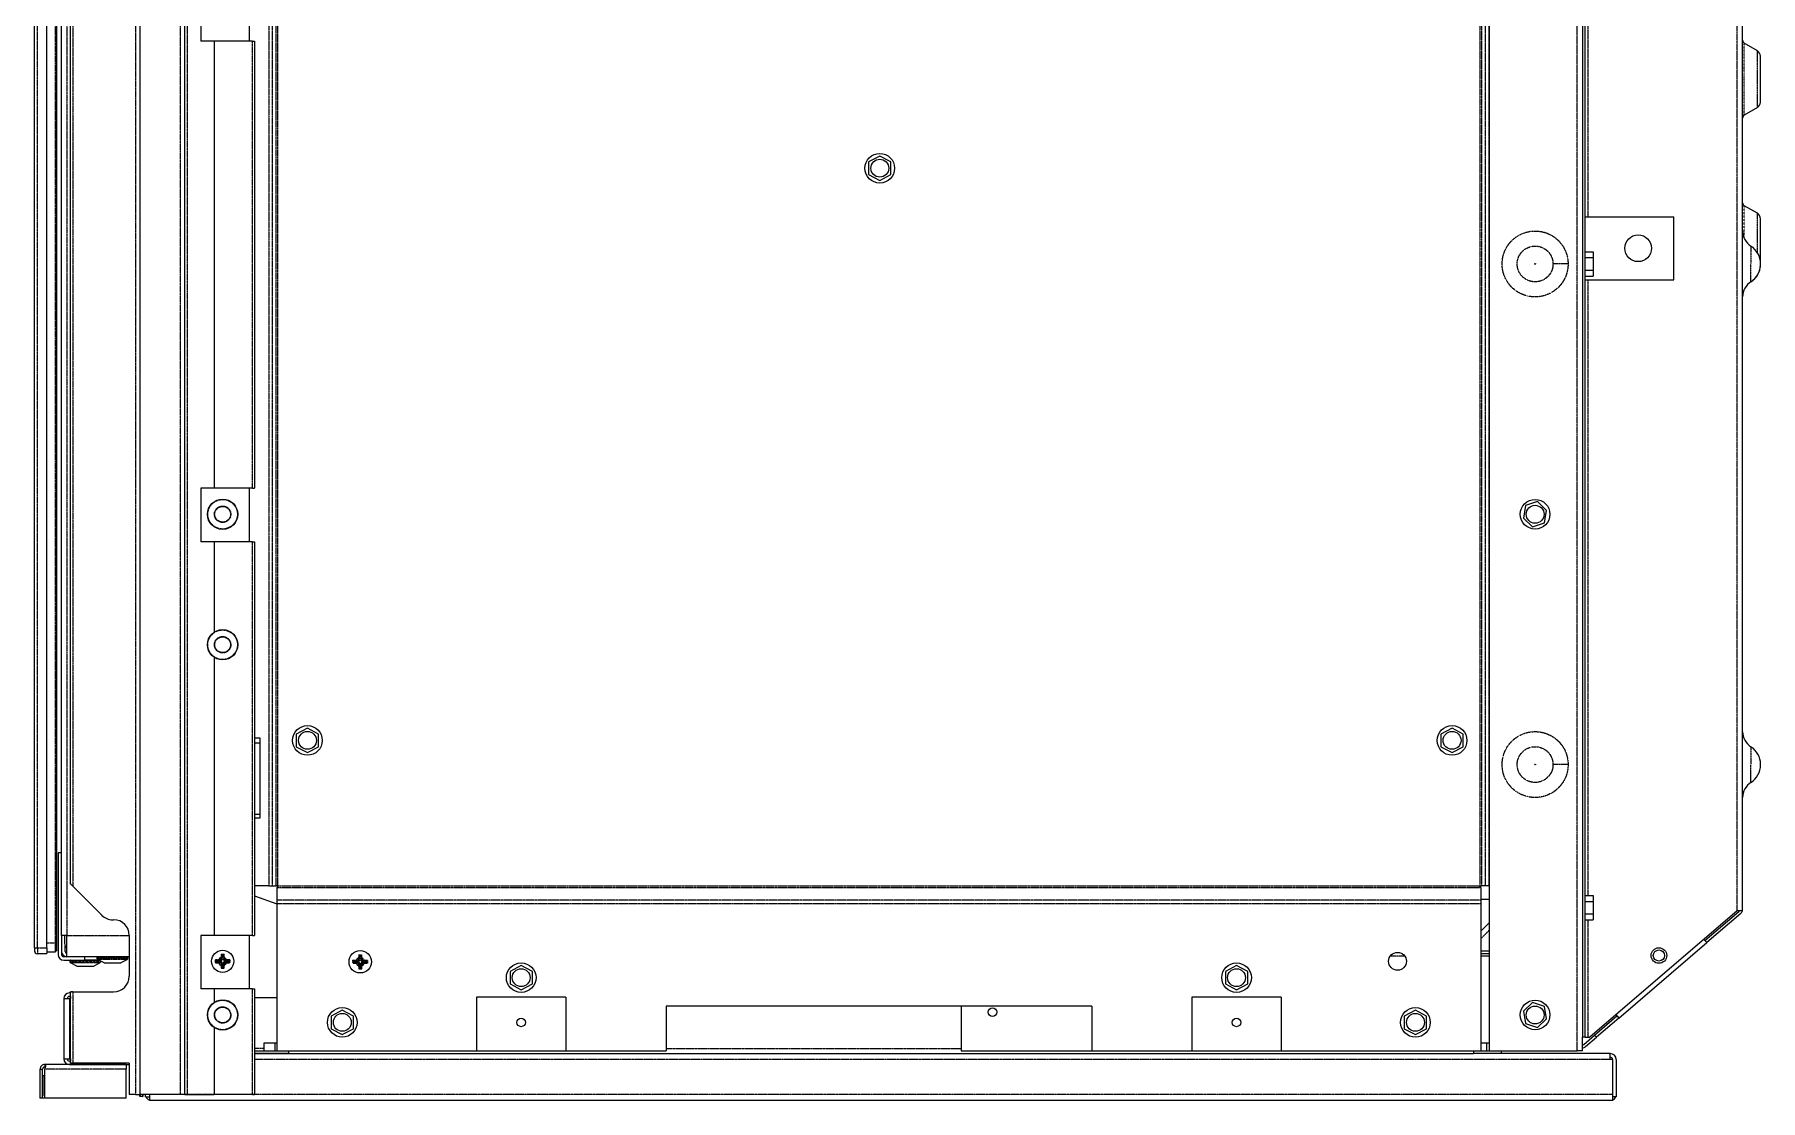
# Model space of a CAD drawing. Header units: millimetres. Extents: x 60499 to 556746, y 248297 to 497145.
# Drawn here: x 102924 to 123186, y 327653 to 340169 of the extents above; entities that cross this region are included whole.
import ezdxf

# ---------------------------------------------------------------- set-up
doc = ezdxf.new("R2010")
doc.units = ezdxf.units.MM
doc.linetypes.add('PHANTOM', pattern=[20, 10, -2, 2, -2, 2, -2])

msp = doc.modelspace()

# ---------------------------------------------------------------- linework, layer by layer
at = {"color": 7, "linetype": 'PHANTOM', "lineweight": 13, "ltscale": 0.03937}
for p, q in [((104109, 370777), (104109, 327725)), ((104161, 370777), (104161, 327725)), ((104639, 327725), (104639, 369401)), ((104715, 369401), (104715, 327725)), ((122913, 329881), (122913, 347664)), ((102957, 329444), (102957, 347261)), ((103167, 347151), (103167, 329503)), ((103372, 347177), (103372, 330169)), ((121032, 328237), (121032, 346683)), ((105673, 346585), (105673, 330173)), ((105715, 346585), (105715, 330173)), ((105762, 330173), (105762, 346585)), ((105780, 330173), (105780, 346585)), ((119892, 346585), (119892, 330173)), ((119910, 346585), (119910, 330173)), ((119957, 330173), (119957, 346585)), ((119999, 330173), (119999, 346585)), ((103302, 346307), (103302, 329591)), ((121158, 344891), (121158, 338028)), ((105481, 334841), (105481, 340090)), ((121158, 337289), (121158, 330060)), ((105481, 329592), (105481, 334211)), ((105780, 330173), (119892, 330173)), ((105780, 330155), (119892, 330155)), ((119903, 330003), (105769, 330003)), ((119903, 329961), (105769, 329961)), ((121158, 329774), (121158, 328397)), ((103302, 329591), (104035, 329591)), ((103372, 328928), (103372, 328092)), ((105481, 327725), (105481, 328962)), ((103333, 328849), (103333, 328142)), ((110338, 328263), (113802, 328263)), ((121423, 328134), (105505, 328134)), ((104001, 328020), (103044, 328020)), ((121449, 327723), (104272, 327723))]:
    msp.add_line(p, q, dxfattribs=at)
at = {"color": 7, "lineweight": 13, "ltscale": 0.03937}
for p, q in [((104159, 370777), (104159, 327725)), ((104689, 327725), (104689, 369401)), ((121095, 347664), (121095, 328397)), ((121128, 328397), (121128, 347664)), ((122976, 329881), (122976, 347664)), ((102924, 329444), (102924, 347261)), ((103067, 329444), (103067, 347261)), ((103180, 347151), (103180, 329503)), ((103348, 330193), (103348, 347177)), ((120001, 346683), (120001, 328237)), ((103241, 329591), (103241, 346307)), ((105033, 340090), (105033, 334841)), ((105505, 340090), (105505, 334841)), ((121128, 338028), (122170, 338028)), ((122170, 337289), (122170, 338028)), ((121128, 337289), (122170, 337289)), ((105033, 334211), (105033, 333153)), ((105505, 334211), (105505, 329592)), ((105033, 332856), (105033, 329592)), ((105570, 331912), (105570, 330967)), ((103201, 330561), (103201, 329367)), ((105769, 329961), (105769, 328237)), ((119903, 329961), (119903, 328237)), ((122913, 329881), (121181, 328397)), ((121523, 328621), (122555, 329506)), ((104035, 329341), (103302, 329341)), ((103348, 328092), (103348, 328928)), ((105505, 328962), (105505, 327725)), ((109162, 328867), (108112, 328867)), ((117560, 328867), (116510, 328867)), ((103267, 328849), (103267, 328142)), ((115335, 328762), (110338, 328762)), ((105033, 328509), (105033, 327725)), ((104001, 328075), (103044, 328075)), ((103369, 328075), (104035, 328075)), ((104035, 328092), (103372, 328092)), ((105769, 328237), (108112, 328237)), ((105909, 328204), (119816, 328204)), ((108112, 328237), (109162, 328237)), ((109162, 328237), (110338, 328237)), ((113802, 328237), (115335, 328237)), ((115335, 328237), (116510, 328237)), ((116510, 328237), (117560, 328237)), ((117560, 328237), (119903, 328237)), ((121423, 328204), (119816, 328204)), ((120001, 328237), (121032, 328237)), ((104001, 327682), (103044, 327682)), ((121449, 327653), (104272, 327653))]:
    msp.add_line(p, q, dxfattribs=at)
at = {"color": 7, "lineweight": 13, "ltscale": 0.01875}
for p, q in [((104875, 340720), (104875, 340090)), ((105447, 340090), (105447, 340720)), ((104875, 334841), (104875, 334211)), ((105447, 334211), (105447, 334841)), ((104875, 329592), (104875, 328962)), ((105447, 328962), (105447, 329592)), ((108112, 328867), (108112, 328237)), ((109162, 328867), (109162, 328237)), ((116510, 328867), (116510, 328237)), ((117560, 328867), (117560, 328237))]:
    msp.add_line(p, q, dxfattribs=at)
at = {"color": 7, "lineweight": 13, "ltscale": 0.0047}
for p, q in [((105033, 340090), (104875, 340090)), ((105033, 334841), (104875, 334841)), ((105033, 334211), (104875, 334211)), ((105033, 329592), (104875, 329592)), ((105033, 328962), (104875, 328962))]:
    msp.add_line(p, q, dxfattribs=at)
at = {"color": 7, "lineweight": 13, "ltscale": 0.013338}
for p, q in [((105481, 340090), (105033, 340090)), ((105481, 334841), (105033, 334841)), ((105481, 334211), (105033, 334211)), ((105481, 329592), (105033, 329592)), ((105481, 328962), (105033, 328962)), ((105481, 327725), (105033, 327725))]:
    msp.add_line(p, q, dxfattribs=at)
at = {"color": 7, "lineweight": 13, "ltscale": 0.000712477}
for p, q in [((105481, 340090), (105505, 340090)), ((105481, 334841), (105505, 334841)), ((105481, 334211), (105505, 334211)), ((105481, 329592), (105505, 329592)), ((103372, 328928), (103348, 328928)), ((105481, 328962), (105505, 328962)), ((103372, 328092), (103348, 328092)), ((105481, 327725), (105505, 327725))]:
    msp.add_line(p, q, dxfattribs=at)
at = {"color": 7, "lineweight": 13, "ltscale": 1.24954e-05}
for p, q in [((105482, 340090), (105481, 340090)), ((105481, 334211), (105482, 334211)), ((105482, 328962), (105481, 328962))]:
    msp.add_line(p, q, dxfattribs=at)
at = {"color": 7, "linetype": 'PHANTOM', "lineweight": 13, "ltscale": 0.012563}
for p, q in [((122996, 339645), (122996, 340067)), ((122996, 339223), (122996, 339645))]:
    msp.add_line(p, q, dxfattribs=at)
at = {"color": 7, "lineweight": 13, "ltscale": 0.00526}
for p, q in [((123149, 339979), (122996, 340067)), ((123149, 339311), (122996, 339223)), ((123149, 338070), (122996, 338158))]:
    msp.add_line(p, q, dxfattribs=at)
at = {"color": 7, "linetype": 'PHANTOM', "lineweight": 13, "ltscale": 0.009933}
for p, q in [((123149, 339645), (123149, 339979)), ((123149, 339311), (123149, 339645)), ((123149, 337736), (123149, 338070))]:
    msp.add_line(p, q, dxfattribs=at)
at = {"color": 7, "lineweight": 13, "ltscale": 0.008036}
for p, q in [((123186, 339645), (123186, 339915)), ((123186, 339375), (123186, 339645)), ((123186, 337736), (123186, 338006))]:
    msp.add_line(p, q, dxfattribs=at)
at = {"color": 7, "lineweight": 13, "ltscale": 0.004405}
for p, q in [((112847, 338742), (112716, 338673)), ((112716, 338673), (112716, 338525)), ((112978, 338673), (112847, 338742)), ((112978, 338525), (112978, 338673)), ((112716, 338525), (112847, 338456)), ((112847, 338456), (112978, 338525)), ((121222, 337549), (121222, 337401)), ((120428, 334637), (120404, 334491)), ((120568, 334684), (120428, 334637)), ((120675, 334581), (120568, 334684)), ((120652, 334435), (120675, 334581)), ((120404, 334491), (120511, 334388)), ((120511, 334388), (120652, 334435)), ((106128, 332023), (105997, 331954)), ((105997, 331954), (105997, 331807)), ((106259, 331954), (106128, 332023)), ((106259, 331807), (106259, 331954)), ((119565, 332023), (119434, 331954)), ((119434, 331954), (119434, 331807)), ((119696, 331954), (119565, 332023)), ((119696, 331807), (119696, 331954)), ((105997, 331807), (106128, 331738)), ((106128, 331738), (106259, 331807)), ((119434, 331807), (119565, 331738)), ((119565, 331738), (119696, 331807)), ((121222, 329991), (121222, 329843)), ((108637, 329238), (108506, 329169)), ((108506, 329169), (108506, 329021)), ((108768, 329169), (108637, 329238)), ((108768, 329021), (108768, 329169)), ((117035, 329238), (116904, 329169)), ((116904, 329169), (116904, 329021)), ((117166, 329169), (117035, 329238)), ((117166, 329021), (117166, 329169)), ((108506, 329021), (108637, 328952)), ((108637, 328952), (108768, 329021)), ((116904, 329021), (117035, 328952)), ((117035, 328952), (117166, 329021)), ((106537, 328713), (106406, 328644)), ((106668, 328644), (106537, 328713)), ((119135, 328713), (119004, 328644)), ((119266, 328644), (119135, 328713)), ((120511, 328805), (120404, 328703)), ((120404, 328703), (120428, 328557)), ((120652, 328758), (120511, 328805)), ((120675, 328612), (120652, 328758)), ((106406, 328644), (106406, 328496)), ((106406, 328496), (106537, 328427)), ((106537, 328427), (106668, 328496)), ((106668, 328496), (106668, 328644)), ((119004, 328644), (119004, 328496)), ((119004, 328496), (119135, 328427)), ((119135, 328427), (119266, 328496)), ((119266, 328496), (119266, 328644)), ((120428, 328557), (120568, 328510)), ((120568, 328510), (120675, 328612))]:
    msp.add_line(p, q, dxfattribs=at)
at = {"color": 7, "linetype": 'PHANTOM', "lineweight": 13, "ltscale": 0.011487}
msp.add_line((122996, 337772), (122996, 338158), dxfattribs=at)
at = {"color": 7, "lineweight": 13, "ltscale": 0.002785}
for p, q in [((121128, 337618), (121222, 337618)), ((121128, 337549), (121222, 337549)), ((121128, 337401), (121222, 337401)), ((121128, 337333), (121222, 337333)), ((121128, 330060), (121222, 330060)), ((121128, 329991), (121222, 329991)), ((121128, 329843), (121222, 329843)), ((121128, 329774), (121222, 329774))]:
    msp.add_line(p, q, dxfattribs=at)
at = {"color": 7, "lineweight": 13, "ltscale": 0.002048}
for p, q in [((121222, 337618), (121222, 337549)), ((121222, 337401), (121222, 337333)), ((121222, 330060), (121222, 329991)), ((121222, 329843), (121222, 329774))]:
    msp.add_line(p, q, dxfattribs=at)
at = {"color": 7, "linetype": 'PHANTOM', "lineweight": 13, "ltscale": 0.006242}
for p, q in [((123073, 337685), (123073, 337475)), ((123073, 337266), (123073, 337475)), ((123073, 331806), (123073, 331597)), ((123073, 331387), (123073, 331597))]:
    msp.add_line(p, q, dxfattribs=at)
at = {"color": 7, "linetype": 'PHANTOM', "lineweight": 13, "ltscale": 0.003807}
msp.add_line((123149, 337608), (123149, 337736), dxfattribs=at)
at = {"color": 7, "lineweight": 13, "ltscale": 0.007635}
msp.add_line((123186, 337480), (123186, 337736), dxfattribs=at)
at = {"color": 7, "linetype": 'PHANTOM', "lineweight": 13, "ltscale": 0.005272}
for p, q in [((120927, 337475), (120750, 337475)), ((120927, 331597), (120750, 331597))]:
    msp.add_line(p, q, dxfattribs=at)
at = {"color": 7, "lineweight": 13, "ltscale": 4.93509e-05}
msp.add_line((123186, 337482), (123186, 337480), dxfattribs=at)
at = {"color": 7, "lineweight": 13, "ltscale": 0.000133274}
for p, q in [((123186, 337475), (123186, 337480)), ((123186, 331597), (123186, 331601))]:
    msp.add_line(p, q, dxfattribs=at)
at = {"color": 7, "lineweight": 13, "ltscale": 0.000133244}
for p, q in [((123186, 337471), (123186, 337475)), ((123186, 331592), (123186, 331597))]:
    msp.add_line(p, q, dxfattribs=at)
at = {"color": 7, "lineweight": 13, "ltscale": 0.000134626}
msp.add_line((123186, 337466), (123186, 337471), dxfattribs=at)
at = {"color": 7, "lineweight": 13, "ltscale": 1.72112e-05}
msp.add_line((123186, 337470), (123186, 337471), dxfattribs=at)
at = {"color": 7, "lineweight": 13, "ltscale": 0.001916}
for p, q in [((105505, 331912), (105570, 331912)), ((105505, 331851), (105570, 331851)), ((105570, 331011), (105505, 331011)), ((105570, 330967), (105505, 330967))]:
    msp.add_line(p, q, dxfattribs=at)
at = {"color": 7, "lineweight": 13, "ltscale": 0.001195}
msp.add_line((103241, 330561), (103201, 330561), dxfattribs=at)
at = {"color": 7, "lineweight": 13, "ltscale": 0.014352}
msp.add_line((103372, 330169), (103713, 329828), dxfattribs=at)
at = {"color": 7, "lineweight": 13, "ltscale": 0.004996}
msp.add_line((105673, 330173), (105505, 330173), dxfattribs=at)
at = {"color": 7, "lineweight": 13, "ltscale": 0.001248}
for p, q in [((105673, 330173), (105715, 330173)), ((119999, 330173), (119957, 330173)), ((105769, 330003), (105769, 329961)), ((119903, 330003), (119903, 329961))]:
    msp.add_line(p, q, dxfattribs=at)
at = {"color": 7, "lineweight": 13, "ltscale": 0.001395}
for p, q in [((105715, 330173), (105762, 330173)), ((119957, 330173), (119910, 330173))]:
    msp.add_line(p, q, dxfattribs=at)
at = {"color": 7, "lineweight": 13, "ltscale": 0.000548115}
msp.add_line((105780, 330173), (105762, 330173), dxfattribs=at)
at = {"color": 7, "lineweight": 13, "ltscale": 0.004516}
for p, q in [((105769, 330155), (105769, 330003)), ((119903, 330155), (119903, 330003))]:
    msp.add_line(p, q, dxfattribs=at)
at = {"color": 7, "lineweight": 13, "ltscale": 0.000321035}
for p, q in [((105780, 330155), (105769, 330155)), ((105769, 330155), (105780, 330155)), ((119903, 330155), (119892, 330155))]:
    msp.add_line(p, q, dxfattribs=at)
at = {"color": 7, "lineweight": 13, "ltscale": 0.000547995}
for p, q in [((105780, 330155), (105780, 330173)), ((119892, 330155), (119892, 330173)), ((119892, 330173), (119910, 330173))]:
    msp.add_line(p, q, dxfattribs=at)
at = {"color": 7, "lineweight": 13, "ltscale": 6.7403e-05}
msp.add_line((119999, 330173), (120001, 330173), dxfattribs=at)
at = {"color": 7, "lineweight": 13, "ltscale": 0.008367}
msp.add_line((105505, 330056), (105769, 329961), dxfattribs=at)
at = {"color": 7, "lineweight": 13, "ltscale": 0.002937}
for p, q in [((120001, 330011), (119903, 330011)), ((119903, 329410), (120001, 329410)), ((119903, 329380), (120001, 329380)), ((120001, 329349), (119903, 329349))]:
    msp.add_line(p, q, dxfattribs=at)
at = {"color": 7, "lineweight": 13, "ltscale": 0.015625}
for p, q in [((122534, 329531), (122932, 329872)), ((122954, 329847), (122555, 329506)), ((110338, 328762), (110338, 328237)), ((113802, 328762), (113802, 328237)), ((115335, 328762), (115335, 328237))]:
    msp.add_line(p, q, dxfattribs=at)
at = {"color": 7, "lineweight": 13, "ltscale": 0.001865}
msp.add_line((122976, 329881), (122913, 329881), dxfattribs=at)
at = {"color": 7, "lineweight": 13, "ltscale": 0.000278503}
msp.add_line((103842, 329774), (103852, 329774), dxfattribs=at)
at = {"color": 7, "lineweight": 13, "ltscale": 0.004154}
msp.add_line((119903, 329639), (120001, 329738), dxfattribs=at)
at = {"color": 7, "linetype": 'PHANTOM', "lineweight": 13, "ltscale": 0.003}
msp.add_line((103067, 329503), (103167, 329503), dxfattribs=at)
at = {"color": 7, "linetype": 'PHANTOM', "lineweight": 13, "ltscale": 0.003125}
msp.add_line((103167, 329503), (103167, 329398), dxfattribs=at)
at = {"color": 7, "linetype": 'PHANTOM', "lineweight": 13, "ltscale": 0.000375102}
for p, q in [((103167, 329503), (103180, 329503)), ((105132, 329326), (105120, 329326)), ((105132, 329249), (105120, 329249))]:
    msp.add_line(p, q, dxfattribs=at)
at = {"color": 7, "lineweight": 13, "ltscale": 0.00275}
msp.add_line((103180, 329503), (103180, 329410), dxfattribs=at)
at = {"color": 7, "lineweight": 13, "ltscale": 0.0018}
msp.add_line((103302, 329591), (103241, 329591), dxfattribs=at)
at = {"color": 7, "lineweight": 13, "ltscale": 0.00565}
msp.add_line((103241, 329591), (103241, 329402), dxfattribs=at)
at = {"color": 7, "lineweight": 13, "ltscale": 0.00667}
msp.add_line((103241, 329591), (103241, 329367), dxfattribs=at)
at = {"color": 7, "lineweight": 13, "ltscale": 0.002873}
msp.add_line((103277, 329591), (103277, 329495), dxfattribs=at)
at = {"color": 7, "lineweight": 13, "ltscale": 0.002039}
msp.add_line((103282, 329402), (103282, 329470), dxfattribs=at)
at = {"color": 7, "lineweight": 13, "ltscale": 0.00745}
msp.add_line((103302, 329341), (103302, 329591), dxfattribs=at)
at = {"color": 7, "lineweight": 13, "ltscale": 0.014252}
msp.add_line((104035, 329591), (104035, 329112), dxfattribs=at)
at = {"color": 7, "linetype": 'PHANTOM', "lineweight": 13, "ltscale": 0.004154}
msp.add_line((120001, 329653), (119903, 329554), dxfattribs=at)
at = {"color": 7, "lineweight": 13, "ltscale": 0.001559}
for p, q in [((122521, 329545), (122555, 329506)), ((121489, 328661), (121523, 328621))]:
    msp.add_line(p, q, dxfattribs=at)
at = {"color": 7, "lineweight": 13, "ltscale": 0.000989976}
for p, q in [((122555, 329506), (122534, 329531)), ((121260, 328395), (121238, 328420))]:
    msp.add_line(p, q, dxfattribs=at)
at = {"color": 7, "lineweight": 13, "ltscale": 0.000999991}
msp.add_line((102924, 329444), (102924, 329410), dxfattribs=at)
at = {"color": 7, "linetype": 'PHANTOM', "lineweight": 13, "ltscale": 0.001}
msp.add_line((102924, 329444), (102957, 329444), dxfattribs=at)
at = {"color": 7, "linetype": 'PHANTOM', "lineweight": 13, "ltscale": 0.002}
msp.add_line((102957, 329444), (102957, 329377), dxfattribs=at)
at = {"color": 7, "linetype": 'PHANTOM', "lineweight": 13, "ltscale": 0.00325}
msp.add_line((102957, 329444), (103067, 329444), dxfattribs=at)
at = {"color": 7, "lineweight": 13, "ltscale": 0.00325}
msp.add_line((102957, 329377), (103067, 329377), dxfattribs=at)
at = {"color": 7, "lineweight": 13, "ltscale": 0.002}
msp.add_line((103067, 329444), (103067, 329377), dxfattribs=at)
at = {"color": 7, "lineweight": 13, "ltscale": 0.003}
for p, q in [((103067, 329398), (103167, 329398)), ((119973, 328230), (119973, 328331))]:
    msp.add_line(p, q, dxfattribs=at)
at = {"color": 7, "lineweight": 13, "ltscale": 0.00103}
msp.add_line((103302, 329341), (103267, 329341), dxfattribs=at)
at = {"color": 7, "lineweight": 13, "ltscale": 0.007405}
msp.add_line((103267, 329301), (103516, 329301), dxfattribs=at)
at = {"color": 7, "linetype": 'PHANTOM', "lineweight": 13, "ltscale": 0.010625}
for p, q in [((103340, 329293), (103697, 329293)), ((103697, 329277), (103340, 329277))]:
    msp.add_line(p, q, dxfattribs=at)
at = {"color": 7, "lineweight": 13, "ltscale": 0.000470499}
for p, q in [((103340, 329293), (103340, 329277)), ((103340, 329293), (103340, 329277)), ((103340, 329293), (103340, 329277)), ((103661, 329317), (103661, 329333)), ((103697, 329293), (103697, 329277)), ((104018, 329317), (104018, 329333))]:
    msp.add_line(p, q, dxfattribs=at)
at = {"color": 7, "linetype": 'PHANTOM', "lineweight": 13, "ltscale": 0.010349}
msp.add_line((103692, 329269), (103345, 329269), dxfattribs=at)
at = {"color": 7, "lineweight": 13, "ltscale": 0.002582}
for p, q in [((103422, 329231), (103345, 329269)), ((103615, 329231), (103692, 329269)), ((103743, 329271), (103665, 329309)), ((103935, 329271), (104013, 329309))]:
    msp.add_line(p, q, dxfattribs=at)
at = {"color": 7, "linetype": 'PHANTOM', "lineweight": 13, "ltscale": 0.001195}
msp.add_line((103516, 329301), (103516, 329341), dxfattribs=at)
at = {"color": 7, "lineweight": 13, "ltscale": 0.004943}
msp.add_line((103682, 329301), (103516, 329301), dxfattribs=at)
at = {"color": 7, "linetype": 'PHANTOM', "lineweight": 13, "ltscale": 0.005312}
for p, q in [((103661, 329333), (103839, 329333)), ((104018, 329317), (103839, 329317))]:
    msp.add_line(p, q, dxfattribs=at)
at = {"color": 7, "linetype": 'PHANTOM', "lineweight": 13, "ltscale": 0.005282}
msp.add_line((103838, 329317), (103661, 329317), dxfattribs=at)
at = {"color": 7, "linetype": 'PHANTOM', "lineweight": 13, "ltscale": 0.005144}
msp.add_line((103838, 329309), (103665, 329309), dxfattribs=at)
at = {"color": 7, "linetype": 'PHANTOM', "lineweight": 13, "ltscale": 0.002865}
msp.add_line((103743, 329271), (103839, 329271), dxfattribs=at)
at = {"color": 7, "lineweight": 13, "ltscale": 0.002754}
msp.add_line((103747, 329270), (103839, 329270), dxfattribs=at)
at = {"color": 7, "linetype": 'PHANTOM', "lineweight": 13, "ltscale": 3.05176e-05}
msp.add_line((103839, 329317), (103838, 329317), dxfattribs=at)
at = {"color": 7, "linetype": 'PHANTOM', "lineweight": 13, "ltscale": 2.97967e-05}
msp.add_line((103839, 329309), (103838, 329309), dxfattribs=at)
at = {"color": 7, "linetype": 'PHANTOM', "lineweight": 13, "ltscale": 2.79945e-05}
msp.add_line((103839, 329333), (103840, 329333), dxfattribs=at)
at = {"color": 7, "linetype": 'PHANTOM', "lineweight": 13, "ltscale": 0.005174}
msp.add_line((104013, 329309), (103839, 329309), dxfattribs=at)
at = {"color": 7, "linetype": 'PHANTOM', "lineweight": 13, "ltscale": 2.04252e-05}
msp.add_line((103839, 329271), (103840, 329271), dxfattribs=at)
at = {"color": 7, "lineweight": 13, "ltscale": 1.97043e-05}
msp.add_line((103839, 329270), (103840, 329270), dxfattribs=at)
at = {"color": 7, "linetype": 'PHANTOM', "lineweight": 13, "ltscale": 0.005284}
msp.add_line((103840, 329333), (104018, 329333), dxfattribs=at)
at = {"color": 7, "linetype": 'PHANTOM', "lineweight": 13, "ltscale": 0.002845}
msp.add_line((103840, 329271), (103935, 329271), dxfattribs=at)
at = {"color": 7, "lineweight": 13, "ltscale": 0.002734}
msp.add_line((103840, 329270), (103932, 329270), dxfattribs=at)
at = {"color": 7, "linetype": 'PHANTOM', "lineweight": 13, "ltscale": 0.000536313}
for p, q in [((105048, 329287), (105047, 329305)), ((106663, 329281), (106662, 329299))]:
    msp.add_line(p, q, dxfattribs=at)
at = {"color": 7, "linetype": 'PHANTOM', "lineweight": 13, "ltscale": 0.000510751}
for p, q in [((105047, 329270), (105048, 329287)), ((106747, 329196), (106730, 329196))]:
    msp.add_line(p, q, dxfattribs=at)
at = {"color": 7, "lineweight": 13, "ltscale": 0.000400003}
for p, q in [((105053, 329287), (105053, 329301)), ((105211, 329301), (105211, 329287)), ((106668, 329281), (106668, 329294)), ((106826, 329294), (106826, 329281))]:
    msp.add_line(p, q, dxfattribs=at)
at = {"color": 7, "lineweight": 13, "ltscale": 0.000957579}
for p, q in [((105053, 329301), (105085, 329301)), ((106668, 329294), (106700, 329294))]:
    msp.add_line(p, q, dxfattribs=at)
at = {"color": 7, "lineweight": 13, "ltscale": 0.00053041}
for p, q in [((105066, 329288), (105053, 329301)), ((105066, 329287), (105053, 329275))]:
    msp.add_line(p, q, dxfattribs=at)
at = {"color": 7, "lineweight": 13, "ltscale": 0.000375012}
for p, q in [((105053, 329275), (105053, 329287)), ((105211, 329287), (105211, 329275))]:
    msp.add_line(p, q, dxfattribs=at)
at = {"color": 7, "lineweight": 13, "ltscale": 0.000948448}
msp.add_line((105085, 329275), (105053, 329275), dxfattribs=at)
at = {"color": 7, "linetype": 'PHANTOM', "lineweight": 13, "ltscale": 2.49908e-05}
for p, q in [((105066, 329287), (105066, 329288)), ((105132, 329353), (105133, 329353)), ((105198, 329288), (105198, 329287)), ((106747, 329346), (106748, 329346)), ((105133, 329221), (105132, 329221)), ((106748, 329214), (106747, 329214))]:
    msp.add_line(p, q, dxfattribs=at)
at = {"color": 7, "linetype": 'PHANTOM', "lineweight": 13, "ltscale": 0.000849927}
for p, q in [((105066, 329288), (105095, 329288)), ((105095, 329287), (105066, 329287))]:
    msp.add_line(p, q, dxfattribs=at)
at = {"color": 7, "linetype": 'PHANTOM', "lineweight": 13, "ltscale": 0.000124984}
for p, q in [((105085, 329301), (105085, 329305)), ((105085, 329275), (105085, 329270)), ((105095, 329301), (105095, 329305)), ((105095, 329275), (105095, 329270)), ((105171, 329301), (105171, 329305)), ((105171, 329275), (105171, 329270)), ((105179, 329301), (105179, 329305)), ((105180, 329275), (105180, 329270))]:
    msp.add_line(p, q, dxfattribs=at)
at = {"color": 7, "linetype": 'PHANTOM', "lineweight": 13, "ltscale": 0.000274418}
for p, q in [((105085, 329305), (105095, 329305)), ((106700, 329298), (106710, 329298))]:
    msp.add_line(p, q, dxfattribs=at)
at = {"color": 7, "lineweight": 13, "ltscale": 0.000274418}
for p, q in [((105085, 329301), (105095, 329301)), ((106700, 329294), (106710, 329294))]:
    msp.add_line(p, q, dxfattribs=at)
at = {"color": 7, "lineweight": 13, "ltscale": 0.000283549}
for p, q in [((105095, 329275), (105085, 329275)), ((106710, 329268), (106700, 329268))]:
    msp.add_line(p, q, dxfattribs=at)
at = {"color": 7, "linetype": 'PHANTOM', "lineweight": 13, "ltscale": 0.000283549}
for p, q in [((105095, 329270), (105085, 329270)), ((106710, 329264), (106700, 329264))]:
    msp.add_line(p, q, dxfattribs=at)
at = {"color": 7, "linetype": 'PHANTOM', "lineweight": 13, "ltscale": 0.000375012}
for p, q in [((105095, 329288), (105095, 329301)), ((105095, 329287), (105095, 329275)), ((105171, 329288), (105171, 329301)), ((105171, 329287), (105171, 329275))]:
    msp.add_line(p, q, dxfattribs=at)
at = {"color": 7, "linetype": 'PHANTOM', "lineweight": 13, "ltscale": 0.000510631}
for p, q in [((105115, 329371), (105132, 329371)), ((106730, 329365), (106747, 329365))]:
    msp.add_line(p, q, dxfattribs=at)
at = {"color": 7, "linetype": 'PHANTOM', "lineweight": 13, "ltscale": 0.000258498}
for p, q in [((105116, 329326), (105116, 329334)), ((106731, 329319), (106731, 329328))]:
    msp.add_line(p, q, dxfattribs=at)
at = {"color": 7, "linetype": 'PHANTOM', "lineweight": 13, "ltscale": 0.000124954}
for p, q in [((105120, 329334), (105116, 329334)), ((105120, 329326), (105116, 329326)), ((106735, 329328), (106731, 329328)), ((106735, 329319), (106731, 329319)), ((106761, 329328), (106765, 329328)), ((106761, 329319), (106765, 329319)), ((105120, 329249), (105116, 329249)), ((105120, 329240), (105116, 329240)), ((106735, 329243), (106731, 329243)), ((106735, 329234), (106731, 329234)), ((106761, 329243), (106765, 329243)), ((106761, 329234), (106765, 329234))]:
    msp.add_line(p, q, dxfattribs=at)
at = {"color": 7, "lineweight": 13, "ltscale": 0.000774954}
for p, q in [((105120, 329365), (105146, 329365)), ((106735, 329359), (106761, 329359)), ((105146, 329208), (105120, 329208)), ((106761, 329202), (106735, 329202)), ((104191, 327700), (104165, 327700)), ((104689, 327725), (104715, 327725))]:
    msp.add_line(p, q, dxfattribs=at)
at = {"color": 7, "lineweight": 13, "ltscale": 0.000923157}
msp.add_line((105120, 329334), (105120, 329365), dxfattribs=at)
at = {"color": 7, "lineweight": 13, "ltscale": 0.000530389}
for p, q in [((105132, 329353), (105120, 329365)), ((105132, 329221), (105120, 329208))]:
    msp.add_line(p, q, dxfattribs=at)
at = {"color": 7, "lineweight": 13, "ltscale": 0.000258498}
for p, q in [((105120, 329326), (105120, 329334)), ((106735, 329319), (106735, 329328))]:
    msp.add_line(p, q, dxfattribs=at)
at = {"color": 7, "linetype": 'PHANTOM', "lineweight": 13, "ltscale": 0.000536103}
msp.add_line((105132, 329371), (105150, 329371), dxfattribs=at)
at = {"color": 7, "linetype": 'PHANTOM', "lineweight": 13, "ltscale": 0.000800005}
for p, q in [((105132, 329326), (105132, 329353)), ((105133, 329353), (105133, 329326))]:
    msp.add_line(p, q, dxfattribs=at)
at = {"color": 7, "lineweight": 13, "ltscale": 0.000530219}
for p, q in [((105133, 329353), (105146, 329365)), ((105133, 329221), (105146, 329208))]:
    msp.add_line(p, q, dxfattribs=at)
at = {"color": 7, "linetype": 'PHANTOM', "lineweight": 13, "ltscale": 0.000374862}
for p, q in [((105133, 329326), (105146, 329326)), ((105133, 329249), (105146, 329249))]:
    msp.add_line(p, q, dxfattribs=at)
at = {"color": 7, "lineweight": 13, "ltscale": 0.000932168}
msp.add_line((105146, 329365), (105146, 329334), dxfattribs=at)
at = {"color": 7, "linetype": 'PHANTOM', "lineweight": 13, "ltscale": 0.000125074}
for p, q in [((105146, 329334), (105150, 329334)), ((105146, 329326), (105150, 329326)), ((105146, 329249), (105150, 329249)), ((105146, 329240), (105150, 329240))]:
    msp.add_line(p, q, dxfattribs=at)
at = {"color": 7, "lineweight": 13, "ltscale": 0.000249367}
for p, q in [((105146, 329334), (105146, 329326)), ((106761, 329328), (106761, 329319))]:
    msp.add_line(p, q, dxfattribs=at)
at = {"color": 7, "linetype": 'PHANTOM', "lineweight": 13, "ltscale": 0.000249367}
for p, q in [((105150, 329334), (105150, 329326)), ((106765, 329328), (106765, 329319))]:
    msp.add_line(p, q, dxfattribs=at)
at = {"color": 7, "linetype": 'PHANTOM', "lineweight": 13, "ltscale": 0.000249307}
msp.add_line((105171, 329305), (105179, 329305), dxfattribs=at)
at = {"color": 7, "lineweight": 13, "ltscale": 0.000249307}
msp.add_line((105171, 329301), (105179, 329301), dxfattribs=at)
at = {"color": 7, "linetype": 'PHANTOM', "lineweight": 13, "ltscale": 0.000800065}
for p, q in [((105171, 329288), (105198, 329288)), ((105198, 329287), (105171, 329287)), ((106786, 329282), (106813, 329282)), ((106813, 329281), (106786, 329281))]:
    msp.add_line(p, q, dxfattribs=at)
at = {"color": 7, "lineweight": 13, "ltscale": 0.000258438}
msp.add_line((105180, 329275), (105171, 329275), dxfattribs=at)
at = {"color": 7, "linetype": 'PHANTOM', "lineweight": 13, "ltscale": 0.000258438}
msp.add_line((105180, 329270), (105171, 329270), dxfattribs=at)
at = {"color": 7, "lineweight": 13, "ltscale": 0.000932228}
msp.add_line((105179, 329301), (105211, 329301), dxfattribs=at)
at = {"color": 7, "lineweight": 13, "ltscale": 0.000923217}
for p, q in [((105211, 329275), (105180, 329275)), ((106826, 329268), (106795, 329268))]:
    msp.add_line(p, q, dxfattribs=at)
at = {"color": 7, "lineweight": 13, "ltscale": 0.000530241}
for p, q in [((105198, 329288), (105211, 329301)), ((105198, 329287), (105211, 329275))]:
    msp.add_line(p, q, dxfattribs=at)
at = {"color": 7, "linetype": 'PHANTOM', "lineweight": 13, "ltscale": 0.000536163}
for p, q in [((105216, 329305), (105216, 329287)), ((106831, 329299), (106831, 329281))]:
    msp.add_line(p, q, dxfattribs=at)
at = {"color": 7, "linetype": 'PHANTOM', "lineweight": 13, "ltscale": 0.000510601}
msp.add_line((105216, 329287), (105216, 329270), dxfattribs=at)
at = {"color": 7, "linetype": 'PHANTOM', "lineweight": 13, "ltscale": 0.000510721}
msp.add_line((106662, 329264), (106663, 329281), dxfattribs=at)
at = {"color": 7, "lineweight": 13, "ltscale": 0.000530304}
for p, q in [((106681, 329282), (106668, 329294)), ((106681, 329281), (106668, 329268)), ((106813, 329282), (106826, 329294)), ((106813, 329281), (106826, 329268)), ((106747, 329214), (106735, 329202)), ((106748, 329214), (106761, 329202))]:
    msp.add_line(p, q, dxfattribs=at)
at = {"color": 7, "lineweight": 13, "ltscale": 0.000374982}
for p, q in [((106668, 329268), (106668, 329281)), ((106826, 329281), (106826, 329268))]:
    msp.add_line(p, q, dxfattribs=at)
at = {"color": 7, "lineweight": 13, "ltscale": 0.000948568}
for p, q in [((106700, 329268), (106668, 329268)), ((106735, 329202), (106735, 329234))]:
    msp.add_line(p, q, dxfattribs=at)
at = {"color": 7, "linetype": 'PHANTOM', "lineweight": 13, "ltscale": 2.50208e-05}
for p, q in [((106681, 329281), (106681, 329282)), ((106813, 329282), (106813, 329281))]:
    msp.add_line(p, q, dxfattribs=at)
at = {"color": 7, "linetype": 'PHANTOM', "lineweight": 13, "ltscale": 0.000850047}
for p, q in [((106681, 329282), (106710, 329282)), ((106710, 329281), (106681, 329281))]:
    msp.add_line(p, q, dxfattribs=at)
at = {"color": 7, "linetype": 'PHANTOM', "lineweight": 13, "ltscale": 0.000125014}
for p, q in [((106700, 329294), (106700, 329298)), ((106700, 329268), (106700, 329264)), ((106710, 329294), (106710, 329298)), ((106710, 329268), (106710, 329264)), ((106786, 329294), (106786, 329298)), ((106786, 329268), (106786, 329264)), ((106794, 329294), (106794, 329298)), ((106795, 329268), (106795, 329264))]:
    msp.add_line(p, q, dxfattribs=at)
at = {"color": 7, "linetype": 'PHANTOM', "lineweight": 13, "ltscale": 0.000374982}
for p, q in [((106710, 329282), (106710, 329294)), ((106710, 329281), (106710, 329268)), ((106747, 329319), (106735, 329319)), ((106748, 329319), (106761, 329319)), ((106786, 329282), (106786, 329294)), ((106786, 329281), (106786, 329268)), ((106747, 329243), (106735, 329243)), ((106748, 329243), (106761, 329243))]:
    msp.add_line(p, q, dxfattribs=at)
at = {"color": 7, "lineweight": 13, "ltscale": 0.000923127}
msp.add_line((106735, 329328), (106735, 329359), dxfattribs=at)
at = {"color": 7, "lineweight": 13, "ltscale": 0.000530325}
for p, q in [((106747, 329346), (106735, 329359)), ((106748, 329346), (106761, 329359))]:
    msp.add_line(p, q, dxfattribs=at)
at = {"color": 7, "linetype": 'PHANTOM', "lineweight": 13, "ltscale": 0.000536223}
msp.add_line((106747, 329365), (106765, 329365), dxfattribs=at)
at = {"color": 7, "linetype": 'PHANTOM', "lineweight": 13, "ltscale": 0.000799975}
for p, q in [((106747, 329319), (106747, 329346)), ((106748, 329346), (106748, 329319))]:
    msp.add_line(p, q, dxfattribs=at)
at = {"color": 7, "lineweight": 13, "ltscale": 0.000932138}
msp.add_line((106761, 329359), (106761, 329328), dxfattribs=at)
at = {"color": 7, "linetype": 'PHANTOM', "lineweight": 13, "ltscale": 0.000249427}
msp.add_line((106786, 329298), (106794, 329298), dxfattribs=at)
at = {"color": 7, "lineweight": 13, "ltscale": 0.000249427}
msp.add_line((106786, 329294), (106794, 329294), dxfattribs=at)
at = {"color": 7, "lineweight": 13, "ltscale": 0.000258558}
msp.add_line((106795, 329268), (106786, 329268), dxfattribs=at)
at = {"color": 7, "linetype": 'PHANTOM', "lineweight": 13, "ltscale": 0.000258558}
msp.add_line((106795, 329264), (106786, 329264), dxfattribs=at)
at = {"color": 7, "lineweight": 13, "ltscale": 0.000932108}
msp.add_line((106794, 329294), (106826, 329294), dxfattribs=at)
at = {"color": 7, "linetype": 'PHANTOM', "lineweight": 13, "ltscale": 0.000510571}
msp.add_line((106831, 329281), (106831, 329264), dxfattribs=at)
at = {"color": 7, "linetype": 'PHANTOM', "lineweight": 13, "ltscale": 0.005037}
msp.add_line((119009, 329349), (118840, 329349), dxfattribs=at)
at = {"color": 7, "linetype": 'PHANTOM', "lineweight": 13, "ltscale": 0.00573}
msp.add_line((103422, 329231), (103615, 329231), dxfattribs=at)
at = {"color": 7, "lineweight": 13, "ltscale": 0.005507}
msp.add_line((103426, 329230), (103611, 329230), dxfattribs=at)
at = {"color": 7, "linetype": 'PHANTOM', "lineweight": 13, "ltscale": 0.000510872}
msp.add_line((105132, 329202), (105115, 329202), dxfattribs=at)
at = {"color": 7, "linetype": 'PHANTOM', "lineweight": 13, "ltscale": 0.000283519}
for p, q in [((105116, 329240), (105116, 329249)), ((106731, 329234), (106731, 329243))]:
    msp.add_line(p, q, dxfattribs=at)
at = {"color": 7, "lineweight": 13, "ltscale": 0.000283519}
for p, q in [((105120, 329240), (105120, 329249)), ((106735, 329234), (106735, 329243))]:
    msp.add_line(p, q, dxfattribs=at)
at = {"color": 7, "lineweight": 13, "ltscale": 0.000948538}
msp.add_line((105120, 329208), (105120, 329240), dxfattribs=at)
at = {"color": 7, "linetype": 'PHANTOM', "lineweight": 13, "ltscale": 0.000850017}
for p, q in [((105132, 329221), (105132, 329249)), ((105133, 329249), (105133, 329221)), ((106747, 329214), (106747, 329243)), ((106748, 329243), (106748, 329214))]:
    msp.add_line(p, q, dxfattribs=at)
at = {"color": 7, "linetype": 'PHANTOM', "lineweight": 13, "ltscale": 0.000536343}
for p, q in [((105150, 329202), (105132, 329202)), ((106765, 329196), (106747, 329196))]:
    msp.add_line(p, q, dxfattribs=at)
at = {"color": 7, "lineweight": 13, "ltscale": 0.000274388}
for p, q in [((105146, 329249), (105146, 329240)), ((106761, 329243), (106761, 329234))]:
    msp.add_line(p, q, dxfattribs=at)
at = {"color": 7, "lineweight": 13, "ltscale": 0.000957549}
for p, q in [((105146, 329240), (105146, 329208)), ((106761, 329234), (106761, 329202))]:
    msp.add_line(p, q, dxfattribs=at)
at = {"color": 7, "linetype": 'PHANTOM', "lineweight": 13, "ltscale": 0.000274388}
for p, q in [((105150, 329249), (105150, 329240)), ((106765, 329243), (106765, 329234))]:
    msp.add_line(p, q, dxfattribs=at)
at = {"color": 7, "lineweight": 13, "ltscale": 0.000432412}
for p, q in [((103348, 328915), (103333, 328915)), ((103348, 328875), (103333, 328875)), ((103348, 328849), (103333, 328849)), ((103348, 328142), (103333, 328142)), ((103333, 328116), (103348, 328116))]:
    msp.add_line(p, q, dxfattribs=at)
at = {"color": 7, "lineweight": 13, "ltscale": 0.000383122}
msp.add_line((103348, 328928), (103348, 328915), dxfattribs=at)
at = {"color": 7, "lineweight": 13, "ltscale": 0.000774984}
for p, q in [((103348, 328875), (103348, 328849)), ((103348, 328142), (103348, 328116)), ((121449, 327723), (121449, 327697))]:
    msp.add_line(p, q, dxfattribs=at)
at = {"color": 7, "lineweight": 13, "ltscale": 0.014294}
msp.add_line((103372, 328928), (103852, 328928), dxfattribs=at)
at = {"color": 7, "lineweight": 13, "ltscale": 0.00466}
msp.add_line((105033, 328962), (105033, 328806), dxfattribs=at)
at = {"color": 7, "lineweight": 13, "ltscale": 0.007866}
for p, q in [((105505, 328861), (105769, 328861)), ((105505, 328237), (105769, 328237))]:
    msp.add_line(p, q, dxfattribs=at)
at = {"color": 7, "lineweight": 13, "ltscale": 0.00197}
for p, q in [((103267, 328849), (103333, 328849)), ((103267, 328142), (103333, 328142))]:
    msp.add_line(p, q, dxfattribs=at)
at = {"color": 7, "lineweight": 13, "ltscale": 0.010334}
for p, q in [((121238, 328420), (121501, 328646)), ((121523, 328621), (121260, 328395))]:
    msp.add_line(p, q, dxfattribs=at)
at = {"color": 7, "lineweight": 13, "ltscale": 0.000224266}
msp.add_line((121523, 328621), (121518, 328627), dxfattribs=at)
at = {"color": 7, "linetype": 'PHANTOM', "lineweight": 13, "ltscale": 0.003379}
msp.add_line((105505, 328267), (105619, 328267), dxfattribs=at)
at = {"color": 7, "lineweight": 13, "ltscale": 0.0039}
msp.add_line((105619, 328331), (105750, 328331), dxfattribs=at)
at = {"color": 7, "lineweight": 13, "ltscale": 0.002775}
for p, q in [((105619, 328237), (105619, 328331)), ((105750, 328237), (105750, 328331))]:
    msp.add_line(p, q, dxfattribs=at)
at = {"color": 7, "lineweight": 13, "ltscale": 0.000587283}
msp.add_line((105750, 328331), (105769, 328331), dxfattribs=at)
at = {"color": 7, "lineweight": 13, "ltscale": 0.002088}
msp.add_line((119903, 328331), (119973, 328331), dxfattribs=at)
at = {"color": 7, "lineweight": 13, "ltscale": 0.000849806}
msp.add_line((119973, 328331), (120001, 328331), dxfattribs=at)
at = {"color": 7, "lineweight": 13, "ltscale": 0.00475}
msp.add_line((121095, 328237), (121095, 328397), dxfattribs=at)
at = {"color": 7, "lineweight": 13, "ltscale": 0.000990019}
msp.add_line((121128, 328397), (121095, 328397), dxfattribs=at)
at = {"color": 7, "lineweight": 13, "ltscale": 0.004968}
for p, q in [((121111, 328312), (121238, 328420)), ((121133, 328286), (121260, 328395))]:
    msp.add_line(p, q, dxfattribs=at)
at = {"color": 7, "lineweight": 13, "ltscale": 0.000875037}
msp.add_line((121128, 328397), (121158, 328397), dxfattribs=at)
at = {"color": 7, "lineweight": 13, "ltscale": 0.000709954}
msp.add_line((121158, 328397), (121181, 328397), dxfattribs=at)
at = {"color": 7, "lineweight": 13, "ltscale": 0.000887478}
msp.add_line((103043, 328075), (103044, 328046), dxfattribs=at)
at = {"color": 7, "lineweight": 13, "ltscale": 0.000887323}
msp.add_line((103044, 328075), (103044, 328046), dxfattribs=at)
at = {"color": 7, "lineweight": 13, "ltscale": 0.001063}
msp.add_line((103333, 328075), (103369, 328075), dxfattribs=at)
at = {"color": 7, "lineweight": 13, "ltscale": 0.000507625}
msp.add_line((103369, 328075), (103369, 328092), dxfattribs=at)
at = {"color": 7, "lineweight": 13, "ltscale": 0.001662}
msp.add_line((104001, 328075), (104001, 328020), dxfattribs=at)
at = {"color": 7, "lineweight": 13, "ltscale": 0.010938}
msp.add_line((104035, 328092), (104035, 327725), dxfattribs=at)
at = {"color": 7, "lineweight": 13, "ltscale": 0.012029}
for p, q in [((105909, 328204), (105505, 328204)), ((105505, 328204), (105909, 328204))]:
    msp.add_line(p, q, dxfattribs=at)
at = {"color": 7, "lineweight": 13, "ltscale": 0.001}
for p, q in [((105909, 328204), (105909, 328237)), ((119816, 328237), (119816, 328204))]:
    msp.add_line(p, q, dxfattribs=at)
at = {"color": 7, "lineweight": 13, "ltscale": 0.00985}
msp.add_line((120147, 328230), (119816, 328230), dxfattribs=at)
at = {"color": 7, "lineweight": 13, "ltscale": 0.001016}
msp.add_line((119850, 328204), (119816, 328204), dxfattribs=at)
at = {"color": 7, "lineweight": 13, "ltscale": 0.000224797}
for p, q in [((119842, 328230), (119842, 328237)), ((120104, 328230), (120104, 328237))]:
    msp.add_line(p, q, dxfattribs=at)
at = {"color": 7, "lineweight": 13, "ltscale": 0.003659}
for p, q in [((119973, 328204), (119850, 328204)), ((120096, 328204), (119973, 328204))]:
    msp.add_line(p, q, dxfattribs=at)
at = {"color": 7, "lineweight": 13, "ltscale": 0.001516}
msp.add_line((120147, 328204), (120096, 328204), dxfattribs=at)
at = {"color": 7, "lineweight": 13, "ltscale": 0.000775014}
msp.add_line((120147, 328204), (120147, 328230), dxfattribs=at)
at = {"color": 7, "lineweight": 13, "ltscale": 0.001875}
msp.add_line((121095, 328237), (121032, 328237), dxfattribs=at)
at = {"color": 7, "lineweight": 13, "ltscale": 0.002075}
for p, q in [((121423, 328134), (121423, 328204)), ((104272, 327723), (104272, 327653)), ((121449, 327723), (121449, 327653))]:
    msp.add_line(p, q, dxfattribs=at)
at = {"color": 7, "lineweight": 13, "ltscale": 0.000775074}
msp.add_line((121449, 328134), (121423, 328134), dxfattribs=at)
at = {"color": 7, "lineweight": 13, "ltscale": 0.01225}
msp.add_line((121449, 328134), (121449, 327723), dxfattribs=at)
at = {"color": 7, "lineweight": 13, "ltscale": 0.013025}
msp.add_line((121493, 328134), (121493, 327697), dxfattribs=at)
at = {"color": 7, "lineweight": 13, "ltscale": 0.000887447}
msp.add_line((102988, 328021), (103018, 328020), dxfattribs=at)
at = {"color": 7, "lineweight": 13, "ltscale": 0.000887533}
for p, q in [((102988, 328020), (103018, 328020)), ((102988, 328020), (103018, 328020)), ((103018, 327682), (102988, 327682))]:
    msp.add_line(p, q, dxfattribs=at)
at = {"color": 7, "lineweight": 13, "ltscale": 0.010056}
for p, q in [((102988, 328020), (102988, 327682)), ((103018, 327682), (103018, 328020)), ((103044, 327682), (103044, 328020)), ((104001, 327682), (104001, 328020))]:
    msp.add_line(p, q, dxfattribs=at)
at = {"color": 7, "lineweight": 13, "ltscale": 0.000525047}
msp.add_line((103044, 327944), (103026, 327944), dxfattribs=at)
at = {"color": 7, "lineweight": 13, "ltscale": 0.0068}
msp.add_line((103026, 327716), (103026, 327944), dxfattribs=at)
at = {"color": 7, "lineweight": 13, "ltscale": 3.10582e-05}
msp.add_line((103044, 328020), (103044, 328021), dxfattribs=at)
at = {"color": 7, "lineweight": 13, "ltscale": 0.0022}
msp.add_line((104109, 327725), (104035, 327725), dxfattribs=at)
at = {"color": 7, "lineweight": 13, "ltscale": 0.001475}
for p, q in [((104109, 327725), (104159, 327725)), ((104689, 327725), (104639, 327725))]:
    msp.add_line(p, q, dxfattribs=at)
at = {"color": 7, "lineweight": 13, "ltscale": 0.000725063}
msp.add_line((104159, 327701), (104159, 327725), dxfattribs=at)
at = {"color": 7, "lineweight": 13, "ltscale": 6.24769e-05}
msp.add_line((104159, 327725), (104161, 327725), dxfattribs=at)
at = {"color": 7, "lineweight": 13, "ltscale": 0.000175656}
msp.add_line((104165, 327701), (104159, 327701), dxfattribs=at)
at = {"color": 7, "lineweight": 13, "ltscale": 0.014238}
msp.add_line((104639, 327725), (104161, 327725), dxfattribs=at)
at = {"color": 7, "lineweight": 13, "ltscale": 0.000750144}
for p, q in [((104165, 327725), (104165, 327700)), ((104191, 327725), (104191, 327700))]:
    msp.add_line(p, q, dxfattribs=at)
at = {"color": 7, "lineweight": 13, "ltscale": 6.25971e-05}
msp.add_line((104191, 327700), (104194, 327700), dxfattribs=at)
at = {"color": 7, "lineweight": 13, "ltscale": 0.000750084}
msp.add_line((104194, 327725), (104194, 327700), dxfattribs=at)
at = {"color": 7, "lineweight": 13, "ltscale": 0.000850047}
msp.add_line((104228, 327697), (104228, 327725), dxfattribs=at)
at = {"color": 7, "lineweight": 13, "ltscale": 0.0013}
for p, q in [((104228, 327697), (104272, 327697)), ((121493, 327697), (121449, 327697))]:
    msp.add_line(p, q, dxfattribs=at)
at = {"color": 7, "lineweight": 13, "ltscale": 7.50624e-05}
msp.add_line((104272, 327725), (104272, 327723), dxfattribs=at)
at = {"color": 7, "lineweight": 13, "ltscale": 0.009475}
msp.add_line((104715, 327725), (105033, 327725), dxfattribs=at)
at = {"color": 7, "lineweight": 13, "ltscale": 0.03937}
for points in [[(105053, 329301), (105053, 329301), (105052, 329301), (105047, 329305)], [(105053, 329275), (105053, 329274), (105052, 329274), (105047, 329270)], [(105120, 329365), (105120, 329366), (105119, 329367), (105115, 329371)], [(105146, 329365), (105146, 329366), (105147, 329367), (105150, 329371)], [(105211, 329301), (105211, 329301), (105212, 329301), (105216, 329305)], [(105211, 329275), (105211, 329274), (105212, 329274), (105216, 329270)], [(106668, 329294), (106668, 329294), (106667, 329295), (106662, 329299)], [(106668, 329268), (106668, 329268), (106667, 329268), (106662, 329264)], [(106735, 329359), (106735, 329360), (106734, 329361), (106730, 329365)], [(106761, 329359), (106761, 329360), (106762, 329361), (106765, 329365)], [(106826, 329294), (106826, 329294), (106827, 329295), (106831, 329299)], [(106826, 329268), (106826, 329268), (106827, 329268), (106831, 329264)], [(105120, 329208), (105120, 329208), (105119, 329207), (105115, 329202)], [(105146, 329208), (105146, 329208), (105147, 329207), (105150, 329202)], [(106735, 329202), (106735, 329201), (106734, 329200), (106730, 329196)], [(106761, 329202), (106761, 329201), (106762, 329200), (106765, 329196)], [(103055, 328059), (103055, 328066), (103053, 328071), (103050, 328074), (103044, 328075)], [(103044, 328021), (103048, 328028), (103051, 328037), (103055, 328056), (103055, 328059)], [(103053, 328043), (103051, 328045), (103044, 328046)]]:
    msp.add_lwpolyline(points, dxfattribs=at)
for centre, radius in [((112847, 338599), 174), ((112847, 338599), 105), ((121750, 337659), 157), ((105132, 334536), 178), ((120540, 334536), 174), ((120540, 334536), 105), ((105132, 333004), 178), ((106128, 331881), 174), ((106128, 331881), 105), ((119565, 331881), 174), ((119565, 331881), 105), ((105132, 329287), 131), ((106747, 329281), 131), ((108637, 329095), 174), ((117035, 329095), 174), ((118925, 329287), 105), ((121993, 329355), 91.5), ((121993, 329355), 65.5), ((108637, 329095), 105), ((117035, 329095), 105), ((105132, 328657), 178), ((106537, 328570), 174), ((106537, 328570), 105), ((114169, 328691), 50.4), ((119135, 328570), 174), ((119135, 328570), 105), ((120540, 328657), 174), ((120540, 328657), 105), ((108637, 328570), 50.4), ((117035, 328570), 50.4)]:
    msp.add_circle(centre, radius, dxfattribs=at)
at = {"color": 7, "linetype": 'PHANTOM', "lineweight": 13, "ltscale": 0.03937}
for centre, radius in [((120540, 337475), 387), ((120540, 337475), 210), ((120540, 337475), 4.47), ((105132, 334536), 174), ((105132, 334536), 96.3), ((105132, 334536), 92.5), ((105132, 333004), 174), ((105132, 333004), 96.3), ((105132, 333004), 92.5), ((120540, 331597), 387), ((120540, 331597), 210), ((120540, 331597), 4.47), ((105132, 328657), 174), ((105132, 328657), 96.3), ((105132, 328657), 92.5)]:
    msp.add_circle(centre, radius, dxfattribs=at)
at = {"color": 7, "lineweight": 13, "ltscale": 0.03937}
for centre, radius, start, end in [((123016, 340102), 40.3, 180, 240.0005), ((123112, 339915), 73.6, 0, 60.0007), ((123016, 339188), 40.3, 119.9995, 180), ((123112, 339375), 73.6, 299.9994, 0), ((123016, 338193), 40.3, 180, 240.0005), ((123112, 338006), 73.6, 0, 60.0007), ((123186, 337862), 210, 180, 237.5411), ((122943, 337480), 243, 0, 57.5411), ((122943, 337471), 243, 302.4589, 360), ((122943, 337471), 243, 302.4589, 357.6622), ((123112, 337466), 73.6, 355.5318, 360), ((123186, 337089), 210, 122.4588, 180), ((123186, 337089), 210, 122.4588, 180), ((123186, 331983), 210, 180, 237.5411), ((123186, 331983), 210, 180, 237.5411), ((122943, 331601), 243, 0, 57.5411), ((122943, 331601), 243, 0, 57.5411), ((122943, 331592), 243, 302.4589, 360), ((122943, 331592), 243, 302.4589, 360), ((123186, 331210), 210, 122.4588, 180), ((123186, 331210), 210, 122.4588, 180), ((188183, 415006), 119959, 224.9928, 225.00869), ((122913, 329895), 29.4, 310.6, 332.6162), ((122913, 329895), 62.7, 310.6, 347.5379), ((103842, 329958), 184, 225, 270), ((103852, 329591), 184, 0, 90), ((103495, 329677), 238, 201.0047, 203.5565), ((103495, 329677), 238, 201.6031, 203.5612), ((103343, 329495), 66.1, 180, 231.5087), ((102957, 329410), 33.6, 180, 270), ((103167, 329410), 12.6, 270, 0), ((103267, 329367), 66.2, 180, 270), ((103302, 329402), 60.5, 180, 269.9996), ((103267, 329367), 26, 180, 270), ((103302, 329402), 20.2, 180, 269.9987), ((103348, 329293), 8.4, 90, 180), ((103348, 329293), 8.4, 92.4731, 180), ((103348, 329293), 8.4, 93.4817, 180), ((103348, 329277), 8.4, 180, 243.435), ((103669, 329333), 8.4, 90, 180), ((103669, 329317), 8.4, 180, 243.435), ((103688, 329277), 8.4, 296.5651, 360), ((103688, 329293), 8.4, 0, 6.5751), ((103747, 329278), 8.4, 243.435, 270), ((103932, 329278), 8.4, 270, 296.565), ((104009, 329333), 8.4, 360, 90), ((104009, 329333), 8.4, 360, 90), ((104009, 329317), 8.4, 296.5651, 0), ((105095, 329326), 25.2, 270, 0), ((105095, 329249), 25.2, 0, 90), ((105171, 329326), 25.2, 180, 270), ((105171, 329249), 25.2, 90, 180), ((106710, 329319), 25.2, 270, 0), ((106710, 329243), 25.2, 0, 90), ((106786, 329319), 25.2, 180, 270), ((106786, 329243), 25.2, 90, 180), ((103426, 329238), 8.4, 243.435, 270), ((103611, 329238), 8.4, 270, 296.565), ((103852, 329112), 184, 270, 0), ((103333, 328849), 66.2, 90, 180), ((103333, 328849), 26, 90, 180), ((121092, 328334), 29.4, 275.4833, 310.6), ((121092, 328334), 62.7, 272.5695, 310.6), ((103044, 328020), 55.8, 90, 180.0116), ((103044, 328020), 26, 90, 180.0248), ((102979, 328060), 76.3, 328.7667, 347.1482), ((103333, 328142), 66.2, 180, 270), ((103333, 328142), 26, 180, 270), ((121423, 328134), 69.7, 0, 90), ((121423, 328134), 26, 0, 90), ((103022, 327716), 4.2, 180, 0), ((103022, 327716), 34, 262.9085, 309.9394), ((104298, 327723), 69.7, 201.9317, 248.0687), ((121423, 327723), 69.7, 291.9313, 338.0683)]:
    msp.add_arc(centre, radius, start, end, dxfattribs=at)
at = {"color": 7, "linetype": 'PHANTOM', "lineweight": 13, "ltscale": 0.03937}
for centre, radius, start, end in [((105029, 325544), 3761, 89.146, 89.7237), ((105031, 333049), 3779, 270.2519, 270.8222), ((105132, 329287), 50.2, 109.5442, 159.4356), ((105132, 329287), 50.2, 199.5443, 250.4558), ((105095, 329326), 21, 270, 0), ((105095, 329326), 37.8, 270, 0), ((105095, 329249), 37.8, 0, 90), ((105095, 329249), 21, 0, 90), ((108824, 329388), 3708, 180.2614, 180.8289), ((105171, 329326), 37.8, 180, 270), ((105171, 329249), 37.8, 90, 180), ((101454, 329389), 3697, 359.1432, 359.7174), ((105132, 329287), 50.2, 20.5644, 69.4356), ((105171, 329326), 21, 180, 270), ((105132, 329287), 50.2, 290.5645, 340.4558), ((105171, 329249), 21, 90, 180), ((105236, 325528), 3777, 90.2907, 90.8526), ((105234, 333077), 3807, 269.1787, 269.7315), ((106644, 325537), 3761, 89.146, 89.7237), ((106646, 333043), 3779, 270.2519, 270.8222), ((106747, 329281), 50.2, 109.5442, 159.4356), ((106747, 329281), 50.2, 199.5443, 250.4558), ((106710, 329319), 21, 270, 0), ((106710, 329319), 37.8, 270, 0), ((106710, 329243), 37.8, 0, 90), ((106710, 329243), 21, 0, 90), ((110438, 329382), 3708, 180.2614, 180.8289), ((106786, 329319), 37.8, 180, 270), ((106786, 329243), 37.8, 90, 180), ((103069, 329383), 3697, 359.1432, 359.7174), ((106747, 329281), 50.2, 20.5644, 69.4356), ((106786, 329319), 21, 180, 270), ((106747, 329281), 50.2, 290.5645, 340.4558), ((106786, 329243), 21, 90, 180), ((106851, 325521), 3777, 90.2907, 90.8526), ((106849, 333071), 3807, 269.1787, 269.7315), ((108980, 329185), 3865, 179.1816, 179.7392), ((101419, 329184), 3731, 0.2745, 0.8569), ((110595, 329178), 3865, 179.1816, 179.7392), ((103034, 329178), 3731, 0.2745, 0.8569)]:
    msp.add_arc(centre, radius, start, end, dxfattribs=at)

doc.saveas('drawing.dxf')
